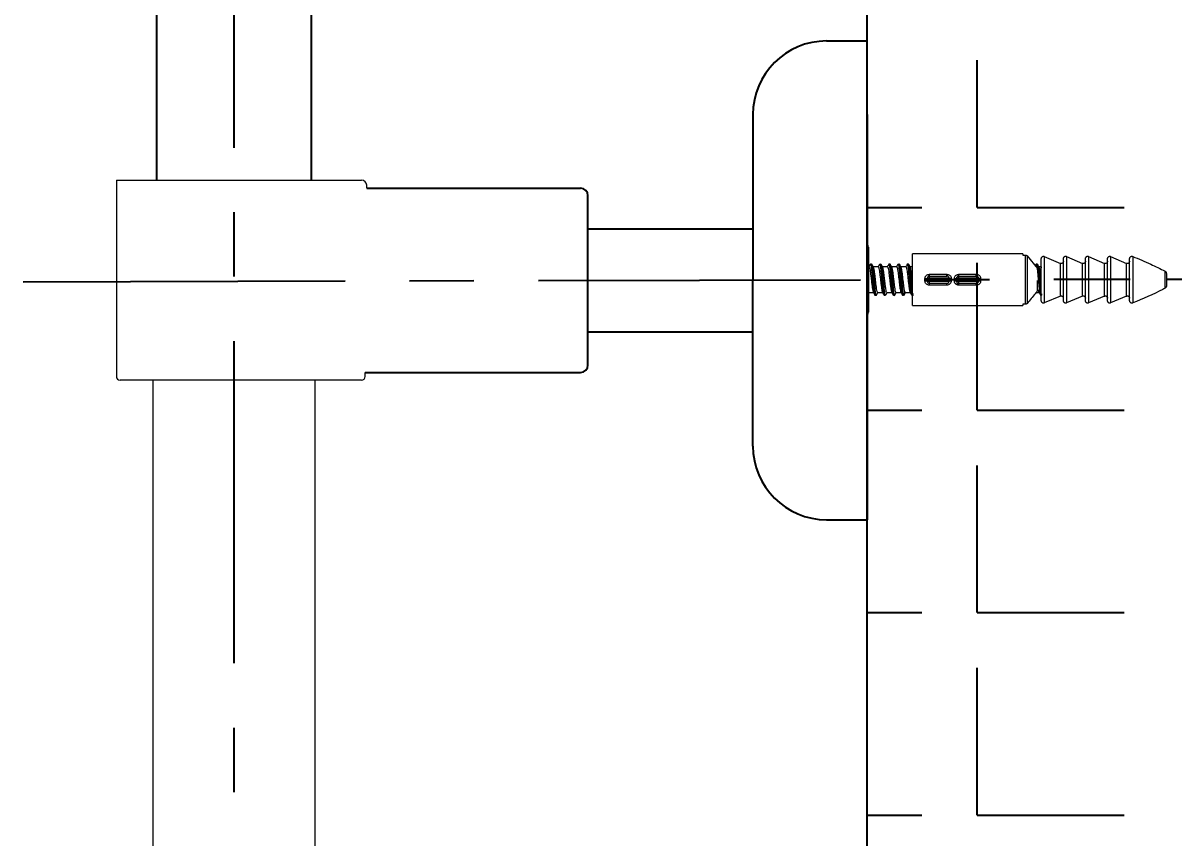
# Model space of a CAD drawing. Extents: x -5853 to -5433, y -3863 to -3269.
# Drawn here: x -5545.16 to -5513.92, y -3584.9 to -3562.76 of the extents above; entities that cross this region are included whole.
import ezdxf

# ---------------------------------------------------------------- set-up
doc = ezdxf.new("R2010")
doc.units = 0
doc.header["$LTSCALE"] = 7
doc.linetypes.add('CENTER', pattern=[2, 1.25, -0.25, 0.25, -0.25])
doc.layers.get('0').update_dxf_attribs({"color": 2, "linetype": 'CONTINUOUS'})
doc.layers.get('Defpoints').update_dxf_attribs({"linetype": 'CONTINUOUS'})
for name, color, linetype in [('CL', 1, 'CENTER'), ('D', 2, 'CONTINUOUS'), ('DWG', 7, 'CONTINUOUS'), ('HT', 3, 'CONTINUOUS')]:
    doc.layers.add(name, color=color, linetype=linetype)
doc.styles.add('DD', font='romans', dxfattribs={"bigfont": 'GHS.shx'})
doc.dimstyles.new('DWJ', dxfattribs={"dimscale": 0, "dimtxt": 3.5, "dimasz": 3.5, "dimexe": 2, "dimexo": 1, "dimgap": 1, "dimtad": 1, "dimdec": 4, "dimdsep": 46, "dimtxsty": 'DD', "dimcen": 3, "dimclrd": 2, "dimclre": 2, "dimclrt": 2, "dimadec": 3, "dimazin": 2, "dimtfac": 1, "dimtdec": 4, "dimtmove": 0, "dimatfit": 3, "dimfxl": 1, "dimtvp": 1, "dimtolj": 1, "dimtzin": 0, "dimlwd": -1, "dimlwe": -1, "dimarcsym": 0})

# ---------------------------------------------------------------- blocks, each defined once
blk = doc.blocks.new('*D0')
at = {"layer": 'Defpoints', "color": 0, "transparency": 16777216}
for p in [(-5515.081, -3569.719), (-5482.853, -3569.719), (-5517.143, -3760.702)]:
    blk.add_point(p, dxfattribs=at)
at = {"layer": 'DWG', "color": 2, "transparency": 16777216}
for p, q in [((-5514.081, -3569.719), (-5480.853, -3569.719)), ((-5482.853, -3757.202), (-5482.853, -3573.219)), ((-5516.143, -3760.702), (-5480.853, -3760.702))]:
    blk.add_line(p, q, dxfattribs=at)
for points in [[(-5483.436, -3573.219), (-5482.27, -3573.219), (-5482.853, -3569.719)], [(-5483.436, -3757.202), (-5482.27, -3757.202), (-5482.853, -3760.702)]]:
    blk.add_solid(points, dxfattribs=at)
at = {"layer": 'DWG', "color": 2, "transparency": 16777216, "insert": (-5486.52, -3665.21), "char_height": 3.5, "attachment_point": 5, "rotation": 90, "style": 'DD'}
blk.add_mtext('\\A1;(806)', dxfattribs=at)

msp = doc.modelspace()

# ---------------------------------------------------------------- linework, layer by layer
at = {"color": 7, "linetype": 'Continuous'}
msp.add_line((-5522.22849, -3565.25308), (-5522.22849, -3574.25308), dxfattribs=at)
at = {"color": 7, "linetype": 'Continuous', "lineweight": 15}
for p, q in [((-5522.22849, -3565.84319), (-5522.22849, -3576.08318)), ((-5542.62054, -3567.03318), (-5542.62054, -3572.36319)), ((-5542.62054, -3567.03318), (-5538.09388, -3567.03318)), ((-5538.07099, -3567.03318), (-5535.95932, -3567.03318)), ((-5535.81862, -3567.25308), (-5535.81932, -3567.17197)), ((-5522.19109, -3568.85552), (-5522.19109, -3569.37577)), ((-5517.99536, -3569.03551), (-5520.99536, -3569.03551)), ((-5520.99536, -3570.43552), (-5520.99536, -3569.03551)), ((-5517.99536, -3569.03551), (-5517.99536, -3569.06868)), ((-5517.99536, -3569.06868), (-5517.92231, -3569.06868)), ((-5517.92231, -3570.40235), (-5517.92231, -3569.06868)), ((-5517.87746, -3569.08985), (-5517.87746, -3570.38118)), ((-5517.87746, -3569.08985), (-5517.60021, -3569.43541)), ((-5517.49536, -3570.30863), (-5517.49536, -3569.1624)), ((-5517.41308, -3569.10332), (-5517.41308, -3570.36772)), ((-5517.41308, -3569.10332), (-5516.97765, -3569.29095)), ((-5516.89536, -3570.30863), (-5516.89536, -3569.1624)), ((-5516.81308, -3569.10332), (-5516.81308, -3570.36772)), ((-5516.81308, -3569.10332), (-5516.37765, -3569.29095)), ((-5516.29536, -3570.30863), (-5516.29536, -3569.1624)), ((-5516.21308, -3569.10332), (-5516.21308, -3570.36772)), ((-5516.21308, -3569.10332), (-5515.77765, -3569.29095)), ((-5515.69536, -3570.30863), (-5515.69536, -3569.1624)), ((-5515.61308, -3569.10332), (-5515.61308, -3570.36772)), ((-5515.61308, -3569.10332), (-5515.17765, -3569.29095)), ((-5515.09536, -3570.30863), (-5515.09536, -3569.1624)), ((-5515.01308, -3569.10332), (-5515.01308, -3570.36772)), ((-5522.18134, -3569.38552), (-5522.23134, -3569.33552)), ((-5522.17503, -3569.38552), (-5522.18134, -3569.38552)), ((-5522.18134, -3570.08552), (-5522.18134, -3569.38552)), ((-5521.92503, -3569.38552), (-5522.05881, -3569.38552)), ((-5521.67501, -3569.38552), (-5521.80882, -3569.38552)), ((-5521.42503, -3569.38552), (-5521.55887, -3569.38552)), ((-5521.17503, -3569.38552), (-5521.30884, -3569.38552)), ((-5520.99536, -3569.38552), (-5521.05881, -3569.38552)), ((-5517.49536, -3569.38552), (-5517.55881, -3569.38552)), ((-5516.97765, -3570.18009), (-5516.97765, -3569.29095)), ((-5516.37765, -3570.18009), (-5516.37765, -3569.29095)), ((-5515.77765, -3570.18009), (-5515.77765, -3569.29095)), ((-5515.17765, -3570.18009), (-5515.17765, -3569.29095)), ((-5514.13308, -3569.9678), (-5514.13308, -3569.50323)), ((-5520.65536, -3569.77236), (-5520.65536, -3569.69867)), ((-5520.53219, -3569.69552), (-5520.59536, -3569.69552)), ((-5520.59536, -3569.77552), (-5520.59536, -3569.69552)), ((-5520.59536, -3569.77552), (-5520.53219, -3569.77552)), ((-5520.53536, -3569.63552), (-5520.53536, -3569.58816)), ((-5520.53536, -3569.58816), (-5520.06551, -3569.58816)), ((-5520.53536, -3569.88289), (-5520.53536, -3569.83551)), ((-5520.53219, -3569.69552), (-5520.53219, -3569.77552)), ((-5520.06551, -3569.63552), (-5520.06551, -3569.58816)), ((-5520.06551, -3569.88289), (-5520.06551, -3569.83551)), ((-5519.85536, -3569.77236), (-5519.85536, -3569.69867)), ((-5519.79971, -3569.66929), (-5519.79536, -3569.71536)), ((-5519.73219, -3569.69552), (-5519.79536, -3569.69552)), ((-5519.79536, -3569.77552), (-5519.79536, -3569.69552)), ((-5519.79536, -3569.77552), (-5519.73219, -3569.77552)), ((-5519.73536, -3569.63552), (-5519.73536, -3569.58816)), ((-5519.73536, -3569.58816), (-5519.26551, -3569.58816)), ((-5519.73536, -3569.88289), (-5519.73536, -3569.83551)), ((-5519.73219, -3569.69552), (-5519.73219, -3569.77552)), ((-5519.26551, -3569.63552), (-5519.26551, -3569.58816)), ((-5519.26551, -3569.88289), (-5519.26551, -3569.83551)), ((-5514.09536, -3569.58734), (-5514.09536, -3569.88369)), ((-5522.23134, -3570.13552), (-5522.18134, -3570.08552)), ((-5522.19109, -3570.09527), (-5522.19109, -3570.61551)), ((-5522.18134, -3570.08552), (-5522.05381, -3570.08552)), ((-5521.93764, -3570.08552), (-5521.80383, -3570.08552)), ((-5521.68768, -3570.08552), (-5521.55389, -3570.08552)), ((-5521.43766, -3570.08552), (-5521.30385, -3570.08552)), ((-5521.18768, -3570.08552), (-5521.05381, -3570.08552)), ((-5520.06551, -3569.88289), (-5520.53536, -3569.88289)), ((-5519.26551, -3569.88289), (-5519.73536, -3569.88289)), ((-5517.63775, -3570.08552), (-5517.55385, -3570.08552)), ((-5520.99536, -3570.43552), (-5517.99536, -3570.43552)), ((-5517.92231, -3570.40235), (-5517.99536, -3570.40235)), ((-5517.99536, -3570.40235), (-5517.99536, -3570.43552)), ((-5516.97765, -3570.18009), (-5517.41308, -3570.36772)), ((-5516.37765, -3570.18009), (-5516.81308, -3570.36772)), ((-5515.77765, -3570.18009), (-5516.21308, -3570.36772)), ((-5515.17765, -3570.18009), (-5515.61308, -3570.36772)), ((-5535.86054, -3572.36319), (-5535.86054, -3572.25308)), ((-5536.12884, -3572.46319), (-5542.52053, -3572.46319)), ((-5541.62848, -3572.46319), (-5541.62848, -3730.36303)), ((-5535.96053, -3572.46319), (-5537.65427, -3572.46319)), ((-5537.22848, -3572.46319), (-5537.22848, -3730.36303))]:
    msp.add_line(p, q, dxfattribs=at)
at = {"color": 8, "linetype": 'Continuous', "lineweight": 15}
msp.add_line((-5517.60021, -3570.03563), (-5517.60021, -3569.75356), dxfattribs=at)
at = {"color": 7, "linetype": 'Continuous', "lineweight": 15, "flags": 128}
for points in [[(-5522.13553, -3569.33155), (-5522.12594, -3569.30669), (-5522.11246, -3569.32061), (-5522.09898, -3569.38168), (-5522.0855, -3569.48295), (-5522.07203, -3569.61286), (-5522.05856, -3569.75668), (-5522.04507, -3569.89831), (-5522.03157, -3570.02152), (-5522.01807, -3570.11206), (-5522.00459, -3570.15966), (-5521.99111, -3570.15901), (-5521.99111, -3570.15901)], [(-5521.63661, -3569.33523), (-5521.62704, -3569.30773), (-5521.61355, -3569.31767), (-5521.60007, -3569.37512), (-5521.5866, -3569.47342), (-5521.57313, -3569.60148), (-5521.55965, -3569.74493), (-5521.54616, -3569.88739), (-5521.53266, -3570.01265), (-5521.51916, -3570.10623), (-5521.50567, -3570.15755), (-5521.49221, -3570.16092), (-5521.49221, -3570.16092)], [(-5521.36749, -3569.32834), (-5521.35402, -3569.31104), (-5521.34054, -3569.34198), (-5521.32702, -3569.41788), (-5521.31353, -3569.52993), (-5521.30005, -3569.66524), (-5521.28657, -3569.8085), (-5521.2731, -3569.9434), (-5521.25963, -3570.05468), (-5521.24615, -3570.12982), (-5521.23265, -3570.1601), (-5521.21915, -3570.14197), (-5521.20566, -3570.07756), (-5521.20566, -3570.07756)]]:
    msp.add_lwpolyline(points, dxfattribs=at)
at = {"color": 7, "linetype": 'Continuous', "lineweight": 15}
for centre, radius, start, end in [((-5535.95932, -3567.17319), 0.14, 0.5, 90), ((-5522.29109, -3568.85552), 0.1, 0, 53.308943), ((-5520.64034, -3569.41255), 0.28651, 266.995084, 279.032582), ((-5520.64042, -3570.05988), 0.28791, 80.996806, 92.975528), ((-5520.53536, -3569.69552), 0.06, 90, 180), ((-5520.53536, -3569.77552), 0.06, 180, 270), ((-5520.81835, -3569.68056), 0.28655, 357.007581, 9.043089), ((-5520.81835, -3569.79048), 0.28655, 350.956911, 2.992419), ((-5519.946, -3569.21218), 0.4865, 263.461444, 270.26972), ((-5519.94588, -3570.26115), 0.4888, 89.746345, 96.522491), ((-5519.84034, -3569.41258), 0.28649, 266.994818, 279.032998), ((-5519.84042, -3570.05986), 0.28789, 80.996391, 92.975793), ((-5519.73536, -3569.69552), 0.06, 90, 180), ((-5519.73536, -3569.77552), 0.06, 180, 270), ((-5520.01835, -3569.68056), 0.28655, 357.007581, 9.043089), ((-5520.01835, -3569.79048), 0.28655, 350.956911, 2.992419), ((-5519.146, -3569.21218), 0.4865, 263.461444, 270.26972), ((-5519.14588, -3570.26115), 0.4888, 89.746345, 96.522491), ((-5522.29109, -3570.61552), 0.1, 306.691057, 0), ((-5542.52053, -3572.36319), 0.1, 180, 270), ((-5535.96053, -3572.36319), 0.1, 270, 0)]:
    msp.add_arc(centre, radius, start, end, dxfattribs=at)
for points, knots in [([(-5538.09388, -3567.03318), (-5538.09283, -3567.03318), (-5538.08507, -3567.03318), (-5538.07752, -3567.03318), (-5538.07099, -3567.03318)], [0, 0, 0, 0, 0.13425525, 1, 1, 1, 1]), ([(-5517.92231, -3569.06868), (-5517.91987, -3569.06877), (-5517.91386, -3569.069), (-5517.90145, -3569.07191), (-5517.88811, -3569.07871), (-5517.88047, -3569.0867), (-5517.87746, -3569.08985)], [0, 0, 0, 0, 0.14303772, 0.35296453, 0.74473644, 1, 1, 1, 1]), ([(-5517.49536, -3569.1624), (-5517.49468, -3569.15506), (-5517.49328, -3569.14013), (-5517.48207, -3569.12034), (-5517.46557, -3569.10587), (-5517.44844, -3569.09953), (-5517.43135, -3569.09821), (-5517.42031, -3569.10034), (-5517.41371, -3569.10306), (-5517.41308, -3569.10332)], [0, 0, 0, 0, 0.18349708, 0.37315302, 0.55422902, 0.72485393, 0.82069138, 0.98299258, 1, 1, 1, 1]), ([(-5516.89536, -3569.22988), (-5516.89556, -3569.23381), (-5516.89616, -3569.24564), (-5516.90296, -3569.26459), (-5516.91766, -3569.28286), (-5516.93693, -3569.29389), (-5516.95708, -3569.29683), (-5516.97055, -3569.29398), (-5516.97691, -3569.29127), (-5516.97765, -3569.29095)], [0, 0, 0, 0, 0.09725224, 0.29264529, 0.48637655, 0.66665876, 0.82889919, 0.98006472, 1, 1, 1, 1]), ([(-5516.89536, -3569.1624), (-5516.89468, -3569.15506), (-5516.89328, -3569.14013), (-5516.88207, -3569.12034), (-5516.86557, -3569.10587), (-5516.84844, -3569.09953), (-5516.83135, -3569.09821), (-5516.82031, -3569.10034), (-5516.81371, -3569.10306), (-5516.81308, -3569.10332)], [0, 0, 0, 0, 0.18349553, 0.37315195, 0.55422842, 0.72486546, 0.82070315, 0.98299254, 1, 1, 1, 1]), ([(-5516.29536, -3569.22988), (-5516.29556, -3569.23381), (-5516.29616, -3569.24564), (-5516.30296, -3569.26459), (-5516.31766, -3569.28286), (-5516.33693, -3569.29389), (-5516.35708, -3569.29683), (-5516.37055, -3569.29398), (-5516.37691, -3569.29127), (-5516.37765, -3569.29095)], [0, 0, 0, 0, 0.09725209, 0.29264487, 0.48637584, 0.66664707, 0.82889944, 0.98006475, 1, 1, 1, 1]), ([(-5516.29536, -3569.1624), (-5516.29468, -3569.15506), (-5516.29328, -3569.14013), (-5516.28207, -3569.12034), (-5516.26557, -3569.10587), (-5516.24844, -3569.09953), (-5516.23135, -3569.09821), (-5516.22031, -3569.10034), (-5516.21371, -3569.10306), (-5516.21308, -3569.10332)], [0, 0, 0, 0, 0.18349828, 0.37314945, 0.55422664, 0.72486436, 0.82070244, 0.98299247, 1, 1, 1, 1]), ([(-5515.69536, -3569.22988), (-5515.69556, -3569.23381), (-5515.69616, -3569.24564), (-5515.70296, -3569.26459), (-5515.71766, -3569.28286), (-5515.73693, -3569.29389), (-5515.75708, -3569.29683), (-5515.77055, -3569.29398), (-5515.77691, -3569.29127), (-5515.77765, -3569.29095)], [0, 0, 0, 0, 0.09725077, 0.29264701, 0.48637739, 0.66664808, 0.82889996, 0.98006481, 1, 1, 1, 1]), ([(-5515.69536, -3569.1624), (-5515.69468, -3569.15506), (-5515.69328, -3569.14013), (-5515.68207, -3569.12033), (-5515.66557, -3569.10588), (-5515.64844, -3569.09953), (-5515.63135, -3569.09821), (-5515.62031, -3569.10034), (-5515.61371, -3569.10306), (-5515.61308, -3569.10332)], [0, 0, 0, 0, 0.18349857, 0.37315004, 0.55423696, 0.72486325, 0.82070148, 0.983004, 1, 1, 1, 1]), ([(-5515.09536, -3569.22988), (-5515.09556, -3569.23381), (-5515.09616, -3569.24564), (-5515.10296, -3569.26459), (-5515.11766, -3569.28286), (-5515.13693, -3569.29389), (-5515.15708, -3569.29683), (-5515.17055, -3569.29398), (-5515.17691, -3569.29127), (-5515.17765, -3569.29095)], [0, 0, 0, 0, 0.09725188, 0.29265033, 0.48638291, 0.66665565, 0.82890937, 0.98007593, 1, 1, 1, 1]), ([(-5515.09536, -3569.1624), (-5515.09468, -3569.15506), (-5515.09328, -3569.14013), (-5515.08207, -3569.12033), (-5515.06557, -3569.10588), (-5515.04844, -3569.09953), (-5515.03135, -3569.09821), (-5515.02031, -3569.10034), (-5515.01371, -3569.10306), (-5515.01308, -3569.10332)], [0, 0, 0, 0, 0.18349645, 0.37314573, 0.55423055, 0.72485487, 0.82069199, 0.98299264, 1, 1, 1, 1]), ([(-5515.01308, -3569.10332), (-5514.84925, -3569.17201), (-5514.55197, -3569.29666), (-5514.26287, -3569.43923), (-5514.13308, -3569.50323)], [0, 0, 0, 0, 0.55106904, 1, 1, 1, 1]), ([(-5522.13714, -3569.31442), (-5522.14472, -3569.32736), (-5522.15861, -3569.35106), (-5522.17255, -3569.37477), (-5522.17888, -3569.38552)], [0, 0, 0, 0, 0.54639333, 1, 1, 1, 1]), ([(-5522.17503, -3569.39053), (-5522.17262, -3569.3897), (-5522.1657, -3569.38731), (-5522.1543, -3569.42729), (-5522.14078, -3569.50253), (-5522.12728, -3569.60632), (-5522.11379, -3569.7244), (-5522.10027, -3569.84366), (-5522.08675, -3569.9514), (-5522.07322, -3570.03122), (-5522.06319, -3570.0745), (-5522.05767, -3570.07674), (-5522.05666, -3570.07715)], [0, 0, 0, 0, 0.06097881, 0.17512752, 0.28926823, 0.40342232, 0.51756727, 0.63170655, 0.74585182, 0.85999168, 0.97414019, 1, 1, 1, 1]), ([(-5521.99838, -3570.14906), (-5521.99884, -3570.15075), (-5522.00378, -3570.16925), (-5522.01322, -3570.15993), (-5522.02671, -3570.11604), (-5522.0402, -3570.02405), (-5522.0537, -3569.9004), (-5522.06718, -3569.75774), (-5522.08067, -3569.6127), (-5522.09414, -3569.48193), (-5522.10761, -3569.37885), (-5522.12109, -3569.32027), (-5522.13105, -3569.30087), (-5522.13652, -3569.31631), (-5522.13749, -3569.31905)], [0, 0, 0, 0, 0.00974324, 0.10662836, 0.20356372, 0.30057953, 0.39765992, 0.49464062, 0.59146206, 0.68829173, 0.78516506, 0.88205185, 0.97901483, 1, 1, 1, 1]), ([(-5521.98151, -3570.15439), (-5521.98197, -3570.15609), (-5521.98692, -3570.17453), (-5521.99637, -3570.16453), (-5522.00985, -3570.11933), (-5522.02334, -3570.02558), (-5522.03684, -3569.90004), (-5522.05033, -3569.75546), (-5522.06381, -3569.60896), (-5522.07728, -3569.47645), (-5522.09075, -3569.37488), (-5522.10321, -3569.31355), (-5522.11117, -3569.31098), (-5522.11464, -3569.30986)], [0, 0, 0, 0, 0.01031052, 0.11154101, 0.2128216, 0.3141903, 0.41563865, 0.5169785, 0.61815294, 0.71932792, 0.82054889, 0.9217827, 1, 1, 1, 1]), ([(-5522.1108, -3569.31639), (-5522.11023, -3569.31479), (-5522.10516, -3569.30058), (-5522.0956, -3569.31982), (-5522.08212, -3569.37687), (-5522.06865, -3569.47927), (-5522.05518, -3569.60951), (-5522.0417, -3569.75446), (-5522.02821, -3569.89723), (-5522.01471, -3570.02199), (-5522.00122, -3570.11293), (-5521.98814, -3570.16349), (-5521.97956, -3570.15738), (-5521.97548, -3570.15447)], [0, 0, 0, 0, 0.01270376, 0.11237165, 0.21196182, 0.31153484, 0.41106813, 0.51060414, 0.61029691, 0.71009574, 0.80981814, 0.90945144, 1, 1, 1, 1]), ([(-5522.05471, -3569.39251), (-5522.06223, -3569.37971), (-5522.07729, -3569.35408), (-5522.09231, -3569.32841), (-5522.09982, -3569.31556)], [0, 0, 0, 0, 0.499663569, 1, 1, 1, 1]), ([(-5521.93764, -3570.08224), (-5521.94122, -3570.0811), (-5521.9493, -3570.07852), (-5521.9619, -3570.02738), (-5521.97542, -3569.94366), (-5521.98893, -3569.83494), (-5522.00243, -3569.71526), (-5522.01592, -3569.59756), (-5522.02943, -3569.49654), (-5522.04266, -3569.42119), (-5522.05138, -3569.40166), (-5522.0556, -3569.39222)], [0, 0, 0, 0, 0.09104418, 0.2056018, 0.32016397, 0.43471697, 0.54928019, 0.66384209, 0.77839384, 0.89295474, 1, 1, 1, 1]), ([(-5521.88789, -3569.31564), (-5521.89541, -3569.32849), (-5521.90906, -3569.3518), (-5521.92274, -3569.37507), (-5521.92888, -3569.38552)], [0, 0, 0, 0, 0.55082531, 1, 1, 1, 1]), ([(-5521.92503, -3569.3861), (-5521.9249, -3569.3859), (-5521.92027, -3569.37925), (-5521.91111, -3569.40327), (-5521.89759, -3569.4594), (-5521.88409, -3569.55169), (-5521.87058, -3569.66376), (-5521.85707, -3569.78424), (-5521.84356, -3569.89952), (-5521.83005, -3569.9944), (-5521.81834, -3570.05647), (-5521.81114, -3570.06851), (-5521.80845, -3570.07302)], [0, 0, 0, 0, 0.00344232, 0.11933474, 0.23522757, 0.35111595, 0.46700116, 0.58288761, 0.69877801, 0.81466444, 0.93055833, 1, 1, 1, 1]), ([(-5521.73955, -3570.117), (-5521.74088, -3570.12424), (-5521.74672, -3570.15599), (-5521.75705, -3570.16672), (-5521.77054, -3570.1434), (-5521.78402, -3570.0706), (-5521.79749, -3569.96062), (-5521.81096, -3569.82486), (-5521.82444, -3569.6789), (-5521.83794, -3569.53933), (-5521.85144, -3569.42164), (-5521.86493, -3569.34143), (-5521.87718, -3569.30373), (-5521.88494, -3569.31587), (-5521.88821, -3569.32097)], [0, 0, 0, 0, 0.0268546, 0.11775607, 0.20846176, 0.29909071, 0.38973943, 0.48035104, 0.57098665, 0.66179757, 0.75265989, 0.84339512, 0.93407725, 1, 1, 1, 1]), ([(-5521.88366, -3569.32152), (-5521.88353, -3569.3209), (-5521.8789, -3569.30007), (-5521.86977, -3569.30206), (-5521.8563, -3569.33446), (-5521.84281, -3569.41787), (-5521.8293, -3569.53612), (-5521.81581, -3569.67742), (-5521.80233, -3569.8251), (-5521.78886, -3569.96247), (-5521.77539, -3570.07437), (-5521.76191, -3570.14663), (-5521.74893, -3570.17549), (-5521.74044, -3570.15476), (-5521.73644, -3570.14501)], [0, 0, 0, 0, 0.00281878, 0.09433756, 0.1859008, 0.27751965, 0.36926592, 0.460963, 0.55248439, 0.64397539, 0.73551083, 0.82702135, 0.91860803, 1, 1, 1, 1]), ([(-5521.86639, -3569.32516), (-5521.8619, -3569.31726), (-5521.85292, -3569.30147), (-5521.83944, -3569.3396), (-5521.82595, -3569.4195), (-5521.81245, -3569.53637), (-5521.79895, -3569.67562), (-5521.78547, -3569.82165), (-5521.772, -3569.95764), (-5521.75853, -3570.06902), (-5521.74505, -3570.14028), (-5521.7336, -3570.16897), (-5521.72665, -3570.15378), (-5521.72419, -3570.1484)], [0, 0, 0, 0, 0.09475013, 0.18954644, 0.28440547, 0.37938482, 0.47429249, 0.56904333, 0.66375796, 0.75851496, 0.85325544, 0.9480778, 1, 1, 1, 1]), ([(-5521.7282, -3570.14545), (-5521.7322, -3570.15505), (-5521.74069, -3570.17544), (-5521.75368, -3570.14607), (-5521.76716, -3570.07331), (-5521.78063, -3569.96104), (-5521.7941, -3569.82349), (-5521.80758, -3569.67571), (-5521.82108, -3569.5349), (-5521.83458, -3569.41581), (-5521.84807, -3569.33724), (-5521.85809, -3569.30145), (-5521.8636, -3569.30854), (-5521.86463, -3569.30986)], [0, 0, 0, 0, 0.087943497, 0.186781753, 0.285538744, 0.384309278, 0.483047629, 0.581805634, 0.680747637, 0.77974884, 0.878623274, 0.97743657, 1, 1, 1, 1]), ([(-5521.80495, -3569.39212), (-5521.81255, -3569.37918), (-5521.82776, -3569.35329), (-5521.84292, -3569.32741), (-5521.85051, -3569.31445)], [0, 0, 0, 0, 0.49938609, 1, 1, 1, 1]), ([(-5521.68768, -3570.08132), (-5521.68902, -3570.08253), (-5521.69485, -3570.08779), (-5521.70519, -3570.05636), (-5521.71869, -3569.98959), (-5521.73221, -3569.89089), (-5521.74574, -3569.77519), (-5521.75926, -3569.65492), (-5521.77275, -3569.54329), (-5521.78626, -3569.45587), (-5521.79723, -3569.40392), (-5521.80369, -3569.39769), (-5521.80565, -3569.3958)], [0, 0, 0, 0, 0.03402395, 0.14853019, 0.26303557, 0.37753473, 0.49204216, 0.60655173, 0.72105178, 0.83555916, 0.95006252, 1, 1, 1, 1]), ([(-5521.63854, -3569.3168), (-5521.64612, -3569.32977), (-5521.65953, -3569.35269), (-5521.67299, -3569.37558), (-5521.67884, -3569.38552)], [0, 0, 0, 0, 0.56553162, 1, 1, 1, 1]), ([(-5521.67501, -3569.39054), (-5521.67265, -3569.38967), (-5521.66577, -3569.38715), (-5521.65441, -3569.42681), (-5521.64091, -3569.50177), (-5521.62741, -3569.60539), (-5521.61389, -3569.7234), (-5521.60036, -3569.84268), (-5521.58684, -3569.95066), (-5521.57335, -3570.03046), (-5521.56358, -3570.07357), (-5521.55831, -3570.07611), (-5521.55755, -3570.07647)], [0, 0, 0, 0, 0.06048087, 0.17548379, 0.29048156, 0.40548487, 0.52048296, 0.63548155, 0.75048452, 0.86548407, 0.98048218, 1, 1, 1, 1]), ([(-5521.49929, -3570.1507), (-5521.49981, -3570.1525), (-5521.50482, -3570.16989), (-5521.51431, -3570.15789), (-5521.5278, -3570.11016), (-5521.54129, -3570.01512), (-5521.55479, -3569.88939), (-5521.56828, -3569.74586), (-5521.58176, -3569.60128), (-5521.59523, -3569.47232), (-5521.60871, -3569.37223), (-5521.62219, -3569.31717), (-5521.63225, -3569.30094), (-5521.63782, -3569.31838), (-5521.6389, -3569.32175)], [0, 0, 0, 0, 0.01111562, 0.10757324, 0.20412847, 0.3007948, 0.3975247, 0.49417497, 0.59076225, 0.68724102, 0.78370798, 0.88026328, 0.97686943, 1, 1, 1, 1]), ([(-5521.48399, -3570.16116), (-5521.48847, -3570.16329), (-5521.49745, -3570.16756), (-5521.51094, -3570.11193), (-5521.52444, -3570.01689), (-5521.53793, -3569.88879), (-5521.55142, -3569.74347), (-5521.5649, -3569.59744), (-5521.57838, -3569.46674), (-5521.59185, -3569.36836), (-5521.60395, -3569.31146), (-5521.61156, -3569.31098), (-5521.61467, -3569.31078)], [0, 0, 0, 0, 0.10304893, 0.20618887, 0.30945186, 0.41278549, 0.51604249, 0.61924369, 0.7223164, 0.82536977, 0.92851401, 1, 1, 1, 1]), ([(-5521.6118, -3569.31765), (-5521.61126, -3569.31599), (-5521.60623, -3569.30053), (-5521.5967, -3569.31694), (-5521.58322, -3569.37029), (-5521.56974, -3569.46973), (-5521.55627, -3569.59813), (-5521.54279, -3569.74255), (-5521.5293, -3569.8863), (-5521.5158, -3570.01259), (-5521.50231, -3570.10849), (-5521.48882, -3570.15719), (-5521.47935, -3570.17011), (-5521.47437, -3570.15317), (-5521.47387, -3570.15149)], [0, 0, 0, 0, 0.01170941, 0.1094876, 0.20721618, 0.3048496, 0.40251603, 0.50028797, 0.59812381, 0.69603224, 0.79386846, 0.89159062, 0.98922621, 1, 1, 1, 1]), ([(-5521.55339, -3569.39483), (-5521.56097, -3569.38196), (-5521.57614, -3569.35618), (-5521.59126, -3569.33033), (-5521.59883, -3569.3174)], [0, 0, 0, 0, 0.49948365, 1, 1, 1, 1]), ([(-5521.43766, -3570.08235), (-5521.44128, -3570.08112), (-5521.4494, -3570.07835), (-5521.46201, -3570.02681), (-5521.47552, -3569.94284), (-5521.48903, -3569.83398), (-5521.50254, -3569.71427), (-5521.51605, -3569.5966), (-5521.52957, -3569.49592), (-5521.54229, -3569.42295), (-5521.55053, -3569.40443), (-5521.55426, -3569.39604)], [0, 0, 0, 0, 0.0930386, 0.20889855, 0.32474949, 0.44060939, 0.55645983, 0.67232579, 0.78818768, 0.90403987, 1, 1, 1, 1]), ([(-5521.38689, -3569.31405), (-5521.39446, -3569.32697), (-5521.40842, -3569.35079), (-5521.42242, -3569.37462), (-5521.42882, -3569.38552)], [0, 0, 0, 0, 0.54257861, 1, 1, 1, 1]), ([(-5521.42503, -3569.38594), (-5521.42493, -3569.3858), (-5521.42033, -3569.37906), (-5521.41124, -3569.40301), (-5521.39773, -3569.45874), (-5521.3842, -3569.55083), (-5521.37068, -3569.66276), (-5521.35717, -3569.78326), (-5521.34367, -3569.89856), (-5521.33018, -3569.99394), (-5521.31788, -3570.05845), (-5521.31007, -3570.07125), (-5521.30677, -3570.07665)], [0, 0, 0, 0, 0.00245714, 0.1167033, 0.23094363, 0.34518275, 0.45942749, 0.57367976, 0.68792024, 0.8021714, 0.91641642, 1, 1, 1, 1]), ([(-5521.24617, -3570.14318), (-5521.25016, -3570.15175), (-5521.25865, -3570.16997), (-5521.27163, -3570.13795), (-5521.28511, -3570.06326), (-5521.29859, -3569.95023), (-5521.31206, -3569.81317), (-5521.32554, -3569.6671), (-5521.33902, -3569.52889), (-5521.35252, -3569.41351), (-5521.36602, -3569.33703), (-5521.37759, -3569.30341), (-5521.38467, -3569.31596), (-5521.38725, -3569.32053)], [0, 0, 0, 0, 0.08486477, 0.18054569, 0.27611607, 0.37157026, 0.46705621, 0.56258667, 0.65814569, 0.75383058, 0.84958583, 0.94513645, 1, 1, 1, 1]), ([(-5521.38435, -3569.32284), (-5521.37986, -3569.31381), (-5521.37087, -3569.29573), (-5521.35738, -3569.33118), (-5521.34388, -3569.40937), (-5521.33039, -3569.52566), (-5521.31691, -3569.66548), (-5521.30343, -3569.81325), (-5521.28996, -3569.95202), (-5521.27648, -3570.06661), (-5521.263, -3570.14229), (-5521.25027, -3570.17477), (-5521.24203, -3570.15724), (-5521.23829, -3570.14929)], [0, 0, 0, 0, 0.09223117, 0.18452245, 0.27701165, 0.36944013, 0.46173645, 0.55400961, 0.64623964, 0.73844392, 0.83075384, 0.92317162, 1, 1, 1, 1]), ([(-5521.22778, -3570.14652), (-5521.23228, -3570.15622), (-5521.24128, -3570.17561), (-5521.25477, -3570.14195), (-5521.26826, -3570.06544), (-5521.28173, -3569.95058), (-5521.29521, -3569.81161), (-5521.30868, -3569.66381), (-5521.32216, -3569.5243), (-5521.33566, -3569.40791), (-5521.34916, -3569.33187), (-5521.35995, -3569.29895), (-5521.36623, -3569.30983), (-5521.36803, -3569.31294)], [0, 0, 0, 0, 0.096273272, 0.192534656, 0.288682226, 0.384708231, 0.480757408, 0.576854511, 0.672977765, 0.769226784, 0.86556232, 0.961684901, 1, 1, 1, 1]), ([(-5521.30519, -3569.39173), (-5521.31273, -3569.3789), (-5521.32783, -3569.3532), (-5521.34289, -3569.32747), (-5521.35042, -3569.31459)], [0, 0, 0, 0, 0.49952265, 1, 1, 1, 1]), ([(-5521.18768, -3570.08125), (-5521.18905, -3570.08247), (-5521.19493, -3570.08765), (-5521.20531, -3570.05596), (-5521.21882, -3569.98887), (-5521.23232, -3569.88999), (-5521.24583, -3569.77419), (-5521.25936, -3569.65394), (-5521.27288, -3569.54245), (-5521.28639, -3569.45524), (-5521.29738, -3569.40346), (-5521.30387, -3569.39739), (-5521.30586, -3569.39553)], [0, 0, 0, 0, 0.03491381, 0.14922799, 0.26354384, 0.37785591, 0.49217169, 0.60647413, 0.72079253, 0.83510712, 0.94941811, 1, 1, 1, 1]), ([(-5521.13852, -3569.31676), (-5521.14605, -3569.32963), (-5521.15948, -3569.35258), (-5521.17295, -3569.37547), (-5521.17887, -3569.38552)], [0, 0, 0, 0, 0.560572, 1, 1, 1, 1]), ([(-5521.17503, -3569.39054), (-5521.1727, -3569.38964), (-5521.16587, -3569.38701), (-5521.15452, -3569.42633), (-5521.14102, -3569.501), (-5521.12751, -3569.60445), (-5521.11398, -3569.7224), (-5521.10049, -3569.84171), (-5521.08698, -3569.94994), (-5521.07346, -3570.02959), (-5521.06402, -3570.07244), (-5521.0591, -3570.07532), (-5521.05868, -3570.07557)], [0, 0, 0, 0, 0.06010598, 0.176232, 0.29235654, 0.40849371, 0.52461552, 0.64075304, 0.75687424, 0.87299872, 0.98912451, 1, 1, 1, 1]), ([(-5520.98793, -3570.11314), (-5520.98811, -3570.11428), (-5520.99279, -3570.1437), (-5521.00194, -3570.16261), (-5521.01542, -3570.15919), (-5521.02889, -3570.10301), (-5521.04237, -3570.00625), (-5521.05587, -3569.87822), (-5521.06937, -3569.73402), (-5521.08286, -3569.58999), (-5521.09633, -3569.46294), (-5521.1098, -3569.36573), (-5521.12327, -3569.31486), (-5521.13296, -3569.30095), (-5521.13815, -3569.31811), (-5521.13884, -3569.32041)], [0, 0, 0, 0, 0.0035792, 0.09283923, 0.18213036, 0.27139339, 0.36070949, 0.45021372, 0.53968381, 0.62902121, 0.71833577, 0.80759636, 0.89682957, 0.98616665, 1, 1, 1, 1]), ([(-5521.12812, -3569.30907), (-5521.12363, -3569.30762), (-5521.11464, -3569.30472), (-5521.10117, -3569.36226), (-5521.0877, -3569.45872), (-5521.07423, -3569.58757), (-5521.06074, -3569.73315), (-5521.04724, -3569.87904), (-5521.03374, -3570.00905), (-5521.02026, -3570.10588), (-5521.00835, -3570.16056), (-5521.00095, -3570.16009), (-5520.99803, -3570.15991)], [0, 0, 0, 0, 0.103631967, 0.207142832, 0.310691063, 0.414286907, 0.517920123, 0.621705136, 0.725524411, 0.829132407, 0.932676952, 1, 1, 1, 1]), ([(-5520.98972, -3570.15994), (-5520.99267, -3570.16002), (-5521.0001, -3570.16022), (-5521.01203, -3570.105), (-5521.02551, -3570.00775), (-5521.03901, -3569.87747), (-5521.05251, -3569.73152), (-5521.066, -3569.58592), (-5521.07947, -3569.45774), (-5521.09295, -3569.36022), (-5521.10642, -3569.30881), (-5521.11669, -3569.29657), (-5521.12248, -3569.31707), (-5521.12377, -3569.32164)], [0, 0, 0, 0, 0.06593873, 0.166433787, 0.266986155, 0.367738107, 0.468472635, 0.569063623, 0.66961569, 0.770112149, 0.870576731, 0.971146999, 1, 1, 1, 1]), ([(-5521.11127, -3569.31437), (-5521.10677, -3569.31266), (-5521.09779, -3569.30925), (-5521.08431, -3569.36533), (-5521.07085, -3569.46002), (-5521.05737, -3569.58697), (-5521.04388, -3569.73067), (-5521.03038, -3569.87517), (-5521.01688, -3570.00341), (-5521.0034, -3570.10215), (-5520.98993, -3570.15508), (-5520.98005, -3570.17007), (-5520.97466, -3570.15272), (-5520.97377, -3570.14983)], [0, 0, 0, 0, 0.098041054, 0.195977901, 0.293950835, 0.391974197, 0.490035337, 0.588243247, 0.686460819, 0.784488712, 0.882453768, 0.980454657, 1, 1, 1, 1]), ([(-5521.05449, -3569.39288), (-5521.06209, -3569.37994), (-5521.07732, -3569.35403), (-5521.09249, -3569.32811), (-5521.10008, -3569.31513)], [0, 0, 0, 0, 0.49925372, 1, 1, 1, 1]), ([(-5520.99536, -3569.77705), (-5520.99779, -3569.75593), (-5521.00472, -3569.69562), (-5521.01615, -3569.59557), (-5521.02966, -3569.49511), (-5521.04277, -3569.42082), (-5521.05136, -3569.40193), (-5521.05544, -3569.39295)], [0, 0, 0, 0, 0.12134581, 0.34631353, 0.57128942, 0.79624989, 1, 1, 1, 1]), ([(-5517.63884, -3569.3174), (-5517.64639, -3569.3303), (-5517.65426, -3569.34378), (-5517.66217, -3569.35721), (-5517.6625, -3569.35777)], [0, 0, 0, 0, 0.95798272, 1, 1, 1, 1]), ([(-5517.49098, -3570.12237), (-5517.49268, -3570.13073), (-5517.49888, -3570.16118), (-5517.50958, -3570.16582), (-5517.52308, -3570.13317), (-5517.53657, -3570.05237), (-5517.55005, -3569.93638), (-5517.56352, -3569.79746), (-5517.577, -3569.65151), (-5517.59047, -3569.51518), (-5517.60396, -3569.40323), (-5517.61746, -3569.33115), (-5517.62921, -3569.30194), (-5517.63645, -3569.31772), (-5517.63919, -3569.3237)], [0, 0, 0, 0, 0.03447475, 0.12549489, 0.21662096, 0.30767976, 0.39857405, 0.48945114, 0.58036945, 0.67127322, 0.76226364, 0.85344101, 0.94447614, 1, 1, 1, 1]), ([(-5517.62858, -3569.31577), (-5517.6265, -3569.31133), (-5517.61992, -3569.29729), (-5517.60883, -3569.32648), (-5517.59533, -3569.39866), (-5517.58184, -3569.51188), (-5517.56836, -3569.64966), (-5517.55489, -3569.79742), (-5517.54142, -3569.93778), (-5517.52793, -3570.05637), (-5517.51444, -3570.13442), (-5517.50447, -3570.16983), (-5517.499, -3570.16263), (-5517.49803, -3570.16135)], [0, 0, 0, 0, 0.04788704, 0.15124226, 0.2547598, 0.3580667, 0.4612746, 0.56450663, 0.66768484, 0.7708832, 0.87425954, 0.97772033, 1, 1, 1, 1]), ([(-5517.61895, -3569.33307), (-5517.61446, -3569.32214), (-5517.60547, -3569.30026), (-5517.59197, -3569.32927), (-5517.57847, -3569.40133), (-5517.56498, -3569.51228), (-5517.55151, -3569.64829), (-5517.53804, -3569.79412), (-5517.52456, -3569.93363), (-5517.51108, -3570.04938), (-5517.49836, -3570.12965), (-5517.49013, -3570.14577), (-5517.4864, -3570.15308)], [0, 0, 0, 0, 0.101684034, 0.203491447, 0.305448049, 0.407187692, 0.508842249, 0.610510112, 0.712126705, 0.813775376, 0.915612717, 1, 1, 1, 1]), ([(-5517.48973, -3570.16127), (-5517.49072, -3570.16254), (-5517.49622, -3570.1696), (-5517.50621, -3570.13379), (-5517.51971, -3570.05522), (-5517.53319, -3569.9363), (-5517.54667, -3569.79577), (-5517.56014, -3569.64802), (-5517.57361, -3569.51054), (-5517.5871, -3569.39734), (-5517.6006, -3569.32693), (-5517.61045, -3569.29786), (-5517.61579, -3569.30816), (-5517.61664, -3569.30979)], [0, 0, 0, 0, 0.02353052, 0.12996143, 0.23632063, 0.34248203, 0.44862025, 0.55480902, 0.66097509, 0.76723662, 0.87372309, 0.98005218, 1, 1, 1, 1]), ([(-5517.55409, -3569.39356), (-5517.56169, -3569.38063), (-5517.57691, -3569.35474), (-5517.59207, -3569.32882), (-5517.59966, -3569.31585)], [0, 0, 0, 0, 0.49928345, 1, 1, 1, 1]), ([(-5517.49536, -3569.77711), (-5517.49805, -3569.75365), (-5517.50525, -3569.6909), (-5517.51694, -3569.58912), (-5517.53046, -3569.4901), (-5517.54314, -3569.41938), (-5517.5513, -3569.40254), (-5517.55497, -3569.39499)], [0, 0, 0, 0, 0.13539417, 0.36209032, 0.58878694, 0.81548864, 1, 1, 1, 1]), ([(-5517.49536, -3569.38768), (-5517.49537, -3569.38821), (-5517.49543, -3569.39762), (-5517.49883, -3569.41655), (-5517.51146, -3569.43854), (-5517.52572, -3569.45222), (-5517.53494, -3569.45539), (-5517.53768, -3569.45633)], [0, 0, 0, 0, 0.01841619, 0.33076705, 0.65941579, 0.89889827, 1, 1, 1, 1]), ([(-5514.13308, -3569.50323), (-5514.13236, -3569.50363), (-5514.12691, -3569.50671), (-5514.12076, -3569.51195), (-5514.10957, -3569.52513), (-5514.09772, -3569.54901), (-5514.09623, -3569.5733), (-5514.09536, -3569.58734)], [0, 0, 0, 0, 0.02559422, 0.19508597, 0.24728223, 0.56487901, 1, 1, 1, 1]), ([(-5520.65536, -3569.69867), (-5520.65472, -3569.69011), (-5520.65312, -3569.66884), (-5520.63785, -3569.63736), (-5520.61044, -3569.60997), (-5520.57497, -3569.59166), (-5520.54864, -3569.58933), (-5520.53536, -3569.58816)], [0, 0, 0, 0, 0.14193091, 0.35245823, 0.5653405, 0.78088371, 1, 1, 1, 1]), ([(-5520.53536, -3569.88289), (-5520.54415, -3569.88236), (-5520.56637, -3569.88103), (-5520.6, -3569.86792), (-5520.63046, -3569.843), (-5520.6513, -3569.80991), (-5520.65402, -3569.7848), (-5520.65536, -3569.77236)], [0, 0, 0, 0, 0.14541103, 0.36799188, 0.58509812, 0.79433422, 1, 1, 1, 1]), ([(-5520.53536, -3569.63552), (-5520.45251, -3569.63552), (-5520.31584, -3569.63552), (-5520.16485, -3569.63552), (-5520.09111, -3569.63552), (-5520.07157, -3569.63552), (-5520.06551, -3569.63552)], [0, 0, 0, 0, 0.47206754, 0.77873493, 0.93140203, 1, 1, 1, 1]), ([(-5520.06551, -3569.83551), (-5520.07178, -3569.83551), (-5520.09107, -3569.83551), (-5520.14174, -3569.83551), (-5520.28393, -3569.83551), (-5520.42262, -3569.83551), (-5520.53536, -3569.83551)], [0, 0, 0, 0, 0.07085735, 0.21795703, 0.36429897, 1, 1, 1, 1]), ([(-5520.0014, -3569.69552), (-5520.00269, -3569.69552), (-5520.01043, -3569.69552), (-5520.04174, -3569.69552), (-5520.12934, -3569.69552), (-5520.26445, -3569.69552), (-5520.40899, -3569.69552), (-5520.49687, -3569.69552), (-5520.53219, -3569.69552)], [0, 0, 0, 0, 0.02084797, 0.12554471, 0.28411486, 0.57305745, 0.82841502, 1, 1, 1, 1]), ([(-5520.53219, -3569.77552), (-5520.41199, -3569.77552), (-5520.26254, -3569.77552), (-5520.10489, -3569.77552), (-5520.04416, -3569.77552), (-5520.01208, -3569.77552), (-5520.00375, -3569.77552), (-5520.0014, -3569.77552)], [0, 0, 0, 0, 0.57810679, 0.71874834, 0.87164033, 0.96389975, 1, 1, 1, 1]), ([(-5520.06551, -3569.58816), (-5520.06448, -3569.58816), (-5520.05007, -3569.58822), (-5520.02238, -3569.5925), (-5519.98857, -3569.60926), (-5519.96257, -3569.6347), (-5519.94623, -3569.66506), (-5519.9445, -3569.68812), (-5519.94371, -3569.69867)], [0, 0, 0, 0, 0.01689025, 0.23537418, 0.4507689, 0.62417157, 0.82809455, 1, 1, 1, 1]), ([(-5520.0014, -3569.69552), (-5520.00176, -3569.68981), (-5520.00253, -3569.67742), (-5520.01062, -3569.66093), (-5520.02387, -3569.64703), (-5520.04277, -3569.63704), (-5520.05752, -3569.63605), (-5520.06551, -3569.63552)], [0, 0, 0, 0, 0.17292951, 0.37511084, 0.54355015, 0.75259775, 1, 1, 1, 1]), ([(-5519.94371, -3569.77236), (-5519.94371, -3569.77342), (-5519.94363, -3569.7867), (-5519.9488, -3569.81251), (-5519.96417, -3569.83717), (-5519.98526, -3569.8584), (-5520.01593, -3569.87804), (-5520.04766, -3569.88114), (-5520.06551, -3569.88289)], [0, 0, 0, 0, 0.01744596, 0.21752971, 0.42127208, 0.48535206, 0.71060335, 1, 1, 1, 1]), ([(-5520.06551, -3569.83551), (-5520.06465, -3569.83551), (-5520.05738, -3569.83548), (-5520.04749, -3569.83412), (-5520.03223, -3569.82873), (-5520.02221, -3569.82221), (-5520.0115, -3569.81062), (-5520.00315, -3569.7966), (-5520.002, -3569.78274), (-5520.0014, -3569.77552)], [0, 0, 0, 0, 0.02743056, 0.23113917, 0.30170929, 0.51916559, 0.58129476, 0.78204064, 1, 1, 1, 1]), ([(-5520.0014, -3569.77552), (-5520.00146, -3569.76927), (-5520.00172, -3569.74261), (-5520.00154, -3569.71594), (-5520.0014, -3569.69552)], [0, 0, 0, 0, 0.23431908, 1, 1, 1, 1]), ([(-5519.94371, -3569.69867), (-5519.9439, -3569.71749), (-5519.94415, -3569.74206), (-5519.9438, -3569.7666), (-5519.94371, -3569.77236)], [0, 0, 0, 0, 0.76558863, 1, 1, 1, 1]), ([(-5519.85536, -3569.69867), (-5519.85472, -3569.69011), (-5519.85311, -3569.66884), (-5519.83785, -3569.63736), (-5519.81044, -3569.60997), (-5519.77497, -3569.59166), (-5519.74864, -3569.58933), (-5519.73536, -3569.58816)], [0, 0, 0, 0, 0.14193091, 0.35245823, 0.5653405, 0.78088371, 1, 1, 1, 1]), ([(-5519.73536, -3569.88289), (-5519.74415, -3569.88236), (-5519.76637, -3569.88103), (-5519.8, -3569.86792), (-5519.83046, -3569.843), (-5519.8513, -3569.80991), (-5519.85402, -3569.7848), (-5519.85536, -3569.77236)], [0, 0, 0, 0, 0.14541103, 0.36799188, 0.58509812, 0.79433422, 1, 1, 1, 1]), ([(-5519.79152, -3569.75611), (-5519.79097, -3569.76195), (-5519.78762, -3569.7975), (-5519.78427, -3569.83144), (-5519.78147, -3569.85981)], [0, 0, 0, 0, 0.16426249, 1, 1, 1, 1]), ([(-5519.73536, -3569.63552), (-5519.65251, -3569.63552), (-5519.51584, -3569.63552), (-5519.36485, -3569.63552), (-5519.29111, -3569.63552), (-5519.27157, -3569.63552), (-5519.26551, -3569.63552)], [0, 0, 0, 0, 0.47206782, 0.77873539, 0.93140048, 1, 1, 1, 1]), ([(-5519.26551, -3569.83551), (-5519.27178, -3569.83551), (-5519.29107, -3569.83551), (-5519.34174, -3569.83551), (-5519.48392, -3569.83551), (-5519.62262, -3569.83551), (-5519.73536, -3569.83551)], [0, 0, 0, 0, 0.07085738, 0.21795922, 0.36429874, 1, 1, 1, 1]), ([(-5519.2014, -3569.69552), (-5519.20269, -3569.69552), (-5519.21043, -3569.69552), (-5519.24174, -3569.69552), (-5519.32934, -3569.69552), (-5519.46445, -3569.69552), (-5519.60899, -3569.69552), (-5519.69687, -3569.69552), (-5519.73219, -3569.69552)], [0, 0, 0, 0, 0.02084797, 0.12554471, 0.28411488, 0.57305747, 0.82841741, 1, 1, 1, 1]), ([(-5519.73219, -3569.77552), (-5519.61199, -3569.77552), (-5519.46254, -3569.77552), (-5519.30489, -3569.77552), (-5519.24416, -3569.77552), (-5519.21208, -3569.77552), (-5519.20375, -3569.77552), (-5519.2014, -3569.77552)], [0, 0, 0, 0, 0.578107045, 0.71874866, 0.87164072, 0.963898924, 1, 1, 1, 1]), ([(-5519.26551, -3569.58816), (-5519.26448, -3569.58816), (-5519.25007, -3569.58822), (-5519.22238, -3569.5925), (-5519.18857, -3569.60926), (-5519.16256, -3569.6347), (-5519.14623, -3569.66506), (-5519.1445, -3569.68812), (-5519.14371, -3569.69867)], [0, 0, 0, 0, 0.01689025, 0.23537418, 0.4507689, 0.62417157, 0.82809455, 1, 1, 1, 1]), ([(-5519.2014, -3569.69552), (-5519.20176, -3569.68981), (-5519.20253, -3569.67742), (-5519.21062, -3569.66094), (-5519.22387, -3569.64703), (-5519.24277, -3569.63704), (-5519.25752, -3569.63605), (-5519.26551, -3569.63552)], [0, 0, 0, 0, 0.1729302, 0.37511874, 0.54354833, 0.75259677, 1, 1, 1, 1]), ([(-5519.14371, -3569.77236), (-5519.14371, -3569.77342), (-5519.14363, -3569.7867), (-5519.1488, -3569.81251), (-5519.16417, -3569.83717), (-5519.18526, -3569.8584), (-5519.21593, -3569.87804), (-5519.24766, -3569.88114), (-5519.26551, -3569.88289)], [0, 0, 0, 0, 0.01744596, 0.21752971, 0.42127208, 0.48535206, 0.71060335, 1, 1, 1, 1]), ([(-5519.26551, -3569.83551), (-5519.26465, -3569.83551), (-5519.25738, -3569.83548), (-5519.24749, -3569.83412), (-5519.23223, -3569.82873), (-5519.22221, -3569.82221), (-5519.2115, -3569.81062), (-5519.20315, -3569.7966), (-5519.202, -3569.78274), (-5519.2014, -3569.77552)], [0, 0, 0, 0, 0.02743056, 0.23113917, 0.30170929, 0.51916559, 0.58129476, 0.78204064, 1, 1, 1, 1]), ([(-5519.2014, -3569.77552), (-5519.20146, -3569.76927), (-5519.20172, -3569.74261), (-5519.20154, -3569.71594), (-5519.2014, -3569.69552)], [0, 0, 0, 0, 0.23431908, 1, 1, 1, 1]), ([(-5519.14371, -3569.69867), (-5519.1439, -3569.71749), (-5519.14415, -3569.74206), (-5519.1438, -3569.7666), (-5519.14371, -3569.77236)], [0, 0, 0, 0, 0.76558863, 1, 1, 1, 1]), ([(-5522.05726, -3570.07964), (-5522.0497, -3570.09251), (-5522.03456, -3570.11828), (-5522.01947, -3570.14405), (-5522.01192, -3570.15695)], [0, 0, 0, 0, 0.49952171, 1, 1, 1, 1]), ([(-5521.97576, -3570.15697), (-5521.96821, -3570.14407), (-5521.95427, -3570.12025), (-5521.94028, -3570.09644), (-5521.93386, -3570.08552)], [0, 0, 0, 0, 0.54164567, 1, 1, 1, 1]), ([(-5521.80914, -3570.0765), (-5521.80158, -3570.08933), (-5521.78646, -3570.11502), (-5521.77137, -3570.14078), (-5521.76382, -3570.15367)], [0, 0, 0, 0, 0.499541781, 1, 1, 1, 1]), ([(-5521.72456, -3570.15502), (-5521.71697, -3570.14204), (-5521.70342, -3570.11886), (-5521.68981, -3570.09571), (-5521.68383, -3570.08552)], [0, 0, 0, 0, 0.560047972, 1, 1, 1, 1]), ([(-5521.55817, -3570.07825), (-5521.55056, -3570.09118), (-5521.53532, -3570.11708), (-5521.52016, -3570.14298), (-5521.51256, -3570.15595)], [0, 0, 0, 0, 0.49926537, 1, 1, 1, 1]), ([(-5521.47418, -3570.15434), (-5521.46666, -3570.14147), (-5521.45322, -3570.1185), (-5521.43975, -3570.09559), (-5521.43382, -3570.08552)], [0, 0, 0, 0, 0.56023918, 1, 1, 1, 1]), ([(-5521.30751, -3570.0793), (-5521.29996, -3570.09213), (-5521.28486, -3570.11783), (-5521.2698, -3570.14355), (-5521.26227, -3570.15643)], [0, 0, 0, 0, 0.49959347, 1, 1, 1, 1]), ([(-5521.22578, -3570.157), (-5521.21821, -3570.14407), (-5521.20426, -3570.12025), (-5521.19026, -3570.09642), (-5521.18386, -3570.08552)], [0, 0, 0, 0, 0.54274615, 1, 1, 1, 1]), ([(-5521.05927, -3570.07623), (-5521.05169, -3570.08911), (-5521.03652, -3570.11489), (-5521.0214, -3570.14074), (-5521.01383, -3570.15367)], [0, 0, 0, 0, 0.49947463, 1, 1, 1, 1]), ([(-5517.60021, -3570.03563), (-5517.62016, -3570.0624), (-5517.70844, -3570.18083), (-5517.80372, -3570.29377), (-5517.87746, -3570.38118)], [0, 0, 0, 0, 0.22602193, 1, 1, 1, 1]), ([(-5517.60021, -3570.03563), (-5517.59566, -3570.02999), (-5517.58876, -3570.02143), (-5517.57878, -3570.01714), (-5517.57538, -3570.01568)], [0, 0, 0, 0, 0.65960088, 1, 1, 1, 1]), ([(-5517.57538, -3570.01568), (-5517.57501, -3570.01803), (-5517.57013, -3570.04834), (-5517.56447, -3570.07064), (-5517.55919, -3570.07439), (-5517.55842, -3570.07493)], [0, 0, 0, 0, 0.066942069, 0.863240746, 1, 1, 1, 1]), ([(-5517.55903, -3570.07671), (-5517.55143, -3570.08962), (-5517.53621, -3570.11548), (-5517.52106, -3570.14138), (-5517.51348, -3570.15435)], [0, 0, 0, 0, 0.49929412, 1, 1, 1, 1]), ([(-5516.97765, -3570.18009), (-5516.97593, -3570.17939), (-5516.96816, -3570.17621), (-5516.95339, -3570.17425), (-5516.93803, -3570.17758), (-5516.92369, -3570.18456), (-5516.91056, -3570.1957), (-5516.89937, -3570.21449), (-5516.89559, -3570.23049), (-5516.8954, -3570.23958), (-5516.89536, -3570.24115)], [0, 0, 0, 0, 0.04583662, 0.20776679, 0.35875963, 0.42751209, 0.60155112, 0.77517936, 0.9611417, 1, 1, 1, 1]), ([(-5516.37765, -3570.18009), (-5516.37593, -3570.17939), (-5516.36816, -3570.17621), (-5516.35339, -3570.17425), (-5516.33803, -3570.17758), (-5516.32369, -3570.18456), (-5516.31056, -3570.1957), (-5516.29937, -3570.21449), (-5516.29559, -3570.23049), (-5516.2954, -3570.23958), (-5516.29536, -3570.24115)], [0, 0, 0, 0, 0.04583661, 0.20777893, 0.35875973, 0.42751218, 0.60155118, 0.77517939, 0.96114171, 1, 1, 1, 1]), ([(-5515.77765, -3570.18009), (-5515.77593, -3570.17939), (-5515.76816, -3570.17621), (-5515.75339, -3570.17425), (-5515.73803, -3570.17758), (-5515.72369, -3570.18456), (-5515.71056, -3570.1957), (-5515.69936, -3570.21449), (-5515.69559, -3570.23049), (-5515.6954, -3570.23958), (-5515.69536, -3570.24115)], [0, 0, 0, 0, 0.04583645, 0.20777819, 0.35875844, 0.42751065, 0.60154902, 0.77518296, 0.96114185, 1, 1, 1, 1]), ([(-5515.17765, -3570.18009), (-5515.17593, -3570.17939), (-5515.16816, -3570.17621), (-5515.15339, -3570.17425), (-5515.13803, -3570.17758), (-5515.12369, -3570.18456), (-5515.11056, -3570.1957), (-5515.09937, -3570.21449), (-5515.09559, -3570.23049), (-5515.0954, -3570.23958), (-5515.09536, -3570.24115)], [0, 0, 0, 0, 0.04582522, 0.20776778, 0.35876082, 0.42750232, 0.60155099, 0.77517946, 0.96114206, 1, 1, 1, 1]), ([(-5514.13308, -3569.9678), (-5514.15307, -3569.9784), (-5514.43778, -3570.12939), (-5514.73589, -3570.25289), (-5515.01308, -3570.36772)], [0, 0, 0, 0, 0.0701985, 1, 1, 1, 1]), ([(-5514.09536, -3569.88369), (-5514.09552, -3569.88937), (-5514.09599, -3569.90615), (-5514.10144, -3569.93017), (-5514.11361, -3569.95206), (-5514.12482, -3569.96299), (-5514.13167, -3569.96698), (-5514.13308, -3569.9678)], [0, 0, 0, 0, 0.17701435, 0.52281593, 0.75334039, 0.94934863, 1, 1, 1, 1]), ([(-5517.87746, -3570.38118), (-5517.87999, -3570.38386), (-5517.88728, -3570.3916), (-5517.90259, -3570.40039), (-5517.91593, -3570.40172), (-5517.92231, -3570.40235)], [0, 0, 0, 0, 0.21665796, 0.62571214, 1, 1, 1, 1]), ([(-5517.41308, -3570.36772), (-5517.41892, -3570.36958), (-5517.43096, -3570.37339), (-5517.45029, -3570.37134), (-5517.46817, -3570.36326), (-5517.4828, -3570.34948), (-5517.49272, -3570.33113), (-5517.49531, -3570.31665), (-5517.49536, -3570.30904), (-5517.49536, -3570.30863)], [0, 0, 0, 0, 0.15259378, 0.31414624, 0.4743147, 0.63801853, 0.80913546, 0.98972641, 1, 1, 1, 1]), ([(-5516.81308, -3570.36772), (-5516.81892, -3570.36958), (-5516.83095, -3570.37339), (-5516.85029, -3570.37134), (-5516.86817, -3570.36326), (-5516.8828, -3570.34948), (-5516.89271, -3570.33114), (-5516.89532, -3570.31665), (-5516.89536, -3570.30904), (-5516.89536, -3570.30863)], [0, 0, 0, 0, 0.15258247, 0.31414818, 0.47430612, 0.6380108, 0.80913458, 0.98972647, 1, 1, 1, 1]), ([(-5516.21308, -3570.36772), (-5516.21892, -3570.36958), (-5516.23096, -3570.37339), (-5516.25029, -3570.37134), (-5516.26817, -3570.36326), (-5516.2828, -3570.34948), (-5516.29271, -3570.33114), (-5516.29532, -3570.31665), (-5516.29536, -3570.30904), (-5516.29536, -3570.30863)], [0, 0, 0, 0, 0.15258247, 0.31414818, 0.47430612, 0.6380108, 0.80913458, 0.98972647, 1, 1, 1, 1]), ([(-5515.61308, -3570.36772), (-5515.61892, -3570.36958), (-5515.63096, -3570.37339), (-5515.65029, -3570.37134), (-5515.66817, -3570.36326), (-5515.6828, -3570.34948), (-5515.69271, -3570.33113), (-5515.69532, -3570.31665), (-5515.69536, -3570.30904), (-5515.69536, -3570.30863)], [0, 0, 0, 0, 0.15258304, 0.31414936, 0.47430789, 0.63801319, 0.80913165, 0.98972643, 1, 1, 1, 1]), ([(-5515.01308, -3570.36772), (-5515.01892, -3570.36958), (-5515.03095, -3570.37339), (-5515.05029, -3570.37134), (-5515.06817, -3570.36326), (-5515.0828, -3570.34948), (-5515.09271, -3570.33113), (-5515.09532, -3570.31665), (-5515.09536, -3570.30904), (-5515.09536, -3570.30863)], [0, 0, 0, 0, 0.15259347, 0.31414558, 0.4743137, 0.63801719, 0.80913376, 0.98972654, 1, 1, 1, 1])]:
    msp.add_open_spline(points, degree=3, knots=knots, dxfattribs=at)
at = {"layer": 'CL'}
msp.add_line((-5539.42849, -3501.39997), (-5539.42849, -3747.50424), dxfattribs=at)
at = {"layer": 'CL', "color": 1, "linetype": 'CENTER'}
msp.add_line((-5545.1558, -3569.78865), (-5515.08084, -3569.71894), dxfattribs=at)
at = {"layer": 'D', "color": 0}
for p, q in [((-5525.32849, -3565.25308), (-5525.32849, -3569.75308)), ((-5535.81862, -3567.25308), (-5530.00958, -3567.25308)), ((-5529.80958, -3572.05308), (-5529.80958, -3567.45308)), ((-5529.80958, -3568.35308), (-5525.32849, -3568.35308)), ((-5525.32849, -3574.25308), (-5525.32849, -3569.75308)), ((-5529.80958, -3571.15308), (-5525.32849, -3571.15308)), ((-5535.86054, -3572.25308), (-5530.00958, -3572.25308))]:
    msp.add_line(p, q, dxfattribs=at)
for centre, start, end in [((-5530.00958, -3567.45308), 0, 90), ((-5530.00958, -3572.05308), 270, 0)]:
    msp.add_arc(centre, 0.2, start, end, dxfattribs=at)
at = {"layer": 'DWG', "ltscale": 10}
for p, q in [((-5541.52849, -3501.39997), (-5541.52849, -3567.03318)), ((-5537.32849, -3501.39997), (-5537.32849, -3567.03318))]:
    msp.add_line(p, q, dxfattribs=at)
at = {"layer": 'DWG'}
for p, q in [((-5523.32849, -3563.25308), (-5522.22849, -3563.25308)), ((-5522.22849, -3565.65308), (-5522.22849, -3563.25308)), ((-5522.22849, -3570.45308), (-5522.22849, -3563.25308)), ((-5522.22849, -3569.75308), (-5522.22849, -3576.25308)), ((-5523.32849, -3576.25308), (-5522.22849, -3576.25308))]:
    msp.add_line(p, q, dxfattribs=at)
at = {"layer": 'DWG', "color": 2}
msp.add_line((-5522.22849, -3569.75308), (-5522.22849, -3565.65308), dxfattribs=at)
msp.add_line((-5522.22849, -3569.75308), (-5522.22849, -3565.65308), dxfattribs=at)
at = {"layer": 'DWG'}
for centre, start, end in [((-5523.32849, -3565.25308), 90, 180), ((-5523.32849, -3574.25308), 180, 270)]:
    msp.add_arc(centre, 2, start, end, dxfattribs=at)
at = {"layer": 'HT', "ltscale": 0.5}
for p, q in [((-5522.22849, -3817.74376), (-5522.22849, -3370.64376)), ((-5519.2405, -3567.77635), (-5519.2405, -3563.77635)), ((-5522.22849, -3567.77635), (-5520.7405, -3567.77635)), ((-5519.2405, -3567.77635), (-5515.2405, -3567.77635)), ((-5519.2405, -3573.27635), (-5519.2405, -3569.27635)), ((-5522.22849, -3573.27635), (-5520.7405, -3573.27635)), ((-5519.2405, -3573.27635), (-5515.2405, -3573.27635)), ((-5519.2405, -3578.77635), (-5519.2405, -3574.77635)), ((-5522.22849, -3578.77635), (-5520.7405, -3578.77635)), ((-5519.2405, -3578.77635), (-5515.2405, -3578.77635)), ((-5519.2405, -3584.27635), (-5519.2405, -3580.27635)), ((-5522.22849, -3584.27635), (-5520.7405, -3584.27635)), ((-5519.2405, -3584.27635), (-5515.2405, -3584.27635))]:
    msp.add_line(p, q, dxfattribs=at)

# ---------------------------------------------------------------- dimensions: what is measured, and where the dimension line sits
at = {"layer": 'DWG'}
dim = msp.add_linear_dim(base=(-5482.85298, -3569.71894), p1=(-5517.14268, -3760.70167), p2=(-5515.08084, -3569.71894), angle=90, text='(806)', dimstyle='DWJ', override={"dimscale": 1}, dxfattribs=at)
dim.commit()
dim.dimension.update_dxf_attribs({"geometry": '*D0', "text_midpoint": (-5486.51964, -3665.21031)})

doc.saveas('drawing.dxf')
